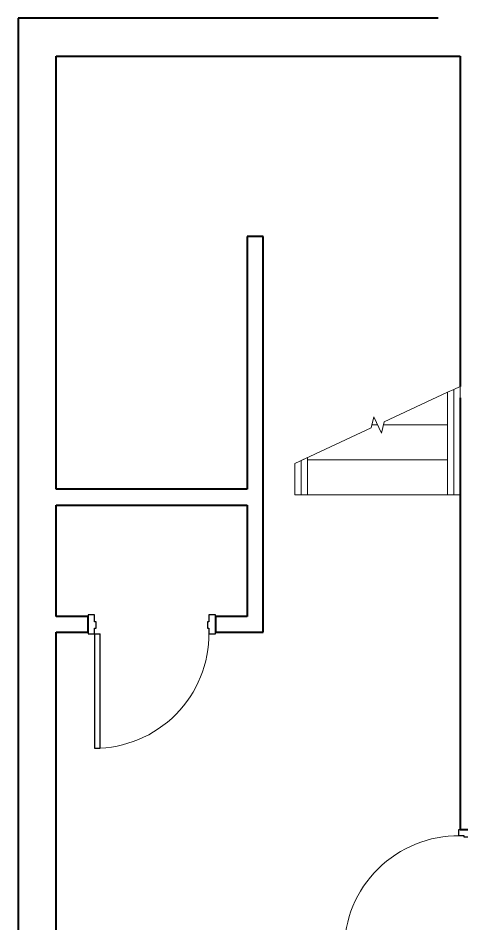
# Model space of a CAD drawing. Header units: inches. Extents: x 279 to 1072, y 42 to 1086.
# Drawn here: x 279 to 418.5, y 509.2 to 794.2 of the extents above; entities that cross this region are included whole.
import ezdxf

# ---------------------------------------------------------------- set-up
doc = ezdxf.new("R2010")
doc.units = ezdxf.units.IN
doc.header["$MEASUREMENT"] = 0
for name, color, linetype, lineweight in [('A-DOOR', 31, 'Continuous', 15), ('A-DOOR-FRAM', 31, 'Continuous', 25), ('A-FLOR-HRAL', 11, 'Continuous', 9), ('A-WALL', 113, 'Continuous', 15), ('I-WALL', 2, 'Continuous', 15), ('S-STRS', 31, 'Continuous', 9), ('S-STRS-MBND', 31, 'Continuous', 9)]:
    doc.layers.add(name, color=color, linetype=linetype, lineweight=lineweight)

# ---------------------------------------------------------------- blocks, each defined once
blk = doc.blocks.new('Door-Single_CE_ - HM Door-2_ HM Frame-5133635-BASEMENT Map Export')
at = {"layer": 'A-DOOR'}
for p, q in [((16.25, -39), (16.25, -3)), ((16.25, -3), (18, -3)), ((18, -3), (18, -39)), ((18, -39), (16.25, -39))]:
    blk.add_line(p, q, dxfattribs=at)
at = {"layer": 'A-DOOR', "lineweight": 25}
for p, q in [((16.25, -39), (16.25, -3)), ((18, -3), (16.25, -3)), ((18, -3), (18, -39)), ((18, -39), (16.25, -39))]:
    blk.add_line(p, q, dxfattribs=at)
at = {"layer": 'A-DOOR', "lineweight": 9}
blk.add_arc((18, -3), 36, 179.5, 270, dxfattribs=at)
blk.add_arc((18, -3), 36, 179.5, 270, dxfattribs=at)
blk.add_arc((18, -3), 36, 179.5, 270, dxfattribs=at)
blk.add_arc((18, -3), 36, 179.5, 270, dxfattribs=at)
at = {"layer": 'A-DOOR-FRAM'}
for p, q in [((-20, 3), (-18, 3)), ((-20, -3), (-20, 3)), ((-18, 3), (-18, 0.75)), ((18, 3), (20, 3)), ((18, 0.75), (18, 3)), ((20, 3), (20, -3)), ((-18, 0.75), (-17.5, 0.75)), ((-17.5, 0.75), (-17.5, -1.25)), ((17.5, 0.75), (18, 0.75)), ((17.5, -1.25), (17.5, 0.75)), ((-18, -1.25), (-18, -3)), ((-17.5, -1.25), (-18, -1.25)), ((18, -1.25), (17.5, -1.25)), ((18, -3), (18, -1.25)), ((-18, -3), (-20, -3)), ((20, -3), (18, -3))]:
    blk.add_line(p, q, dxfattribs=at)
blk = doc.blocks.new('Railing - Railing-5163445-BASEMENT Map Export')
at = {"layer": 'A-FLOR-HRAL'}
for p, q in [((415.98, 677.41), (413.98, 676.48)), ((413.98, 644.22), (413.98, 676.48)), ((415.98, 644.22), (415.98, 677.41)), ((415.98, 644.22), (413.98, 644.22))]:
    blk.add_line(p, q, dxfattribs=at)
blk = doc.blocks.new('Railing - Railing-5163449-BASEMENT Map Export')
at = {"layer": 'A-FLOR-HRAL'}
for p, q in [((369.98, 655.96), (367.98, 655.03)), ((369.98, 644.22), (369.98, 655.96)), ((367.98, 644.22), (367.98, 655.03)), ((369.98, 644.22), (367.98, 644.22))]:
    blk.add_line(p, q, dxfattribs=at)
blk = doc.blocks.new('Door-Single_CE_ - HM Door-2_ HM Frame-5134094-BASEMENT Map Export')
at = {"layer": 'A-DOOR'}
for p, q in [((18, 39), (16.25, 39)), ((16.25, 39), (16.25, 3)), ((18, 3), (18, 39)), ((16.25, 3), (18, 3))]:
    blk.add_line(p, q, dxfattribs=at)
at = {"layer": 'A-DOOR', "lineweight": 25}
for p, q in [((18, 39), (16.25, 39)), ((16.25, 39), (16.25, 3)), ((18, 3), (18, 39)), ((18, 3), (16.25, 3))]:
    blk.add_line(p, q, dxfattribs=at)
at = {"layer": 'A-DOOR', "lineweight": 9}
blk.add_arc((18, 3), 36, 90, 180.5, dxfattribs=at)
blk.add_arc((18, 3), 36, 90, 180.5, dxfattribs=at)
blk.add_arc((18, 3), 36, 90, 180.5, dxfattribs=at)
blk.add_arc((18, 3), 36, 90, 180.5, dxfattribs=at)
at = {"layer": 'A-DOOR-FRAM'}
for p, q in [((-18, 3), (-20, 3)), ((-20, 3), (-20, -3)), ((-18, 1.25), (-18, 3)), ((20, 3), (18, 3)), ((18, 3), (18, 1.25)), ((20, -3), (20, 3)), ((-17.5, 1.25), (-18, 1.25)), ((-17.5, -0.75), (-17.5, 1.25)), ((18, 1.25), (17.5, 1.25)), ((17.5, 1.25), (17.5, -0.75)), ((-18, -3), (-18, -0.75)), ((-18, -0.75), (-17.5, -0.75)), ((17.5, -0.75), (18, -0.75)), ((18, -0.75), (18, -3)), ((-20, -3), (-18, -3)), ((18, -3), (20, -3))]:
    blk.add_line(p, q, dxfattribs=at)

msp = doc.modelspace()

# ---------------------------------------------------------------- linework, layer by layer
at = {"layer": 'A-WALL', "lineweight": 40}
for p, q in [((278.98, 794.22), (278.98, 327.22)), ((410.98, 794.22), (278.98, 794.22)), ((290.98, 646), (290.98, 782.22)), ((290.98, 782.22), (417.98, 782.22)), ((290.98, 605.97), (290.98, 641)), ((290.98, 496.97), (290.98, 600.97))]:
    msp.add_line(p, q, dxfattribs=at)
at = {"layer": 'I-WALL', "lineweight": 40}
for p, q in [((417.98, 782.22), (417.98, 678.35)), ((355.98, 725.5), (350.98, 725.5)), ((350.98, 725.5), (350.98, 646)), ((355.98, 600.97), (355.98, 725.5)), ((417.98, 674.72), (417.98, 538.97)), ((350.98, 646), (290.98, 646)), ((290.98, 641), (350.98, 641)), ((350.98, 641), (350.98, 605.97)), ((300.98, 605.97), (290.98, 605.97)), ((300.98, 600.97), (300.98, 605.97)), ((350.98, 605.97), (340.98, 605.97)), ((340.98, 605.97), (340.98, 600.97)), ((290.98, 600.97), (300.98, 600.97)), ((340.98, 600.97), (355.98, 600.97)), ((417.98, 538.97), (422.98, 538.97))]:
    msp.add_line(p, q, dxfattribs=at)
at = {"layer": 'S-STRS'}
for p, q in [((417.98, 674.72), (417.98, 678.35)), ((390.17, 666.22), (391.98, 666.22)), ((393.79, 666.22), (413.98, 666.22)), ((365.98, 644.22), (365.98, 654.1)), ((369.98, 655.22), (413.98, 655.22)), ((365.98, 644.22), (367.98, 644.22)), ((369.98, 644.22), (413.98, 644.22)), ((415.98, 644.22), (417.98, 644.22))]:
    msp.add_line(p, q, dxfattribs=at)
at = {"layer": 'S-STRS-MBND'}
for p, q in [((417.98, 678.35), (415.98, 677.41)), ((413.98, 676.48), (394.02, 667.17)), ((390.79, 668.77), (389.94, 665.27)), ((393.17, 663.67), (390.79, 668.77)), ((394.02, 667.17), (393.17, 663.67)), ((389.94, 665.27), (365.98, 654.1))]:
    msp.add_line(p, q, dxfattribs=at)

# ---------------------------------------------------------------- block references
at = {"layer": 'A-DOOR', "lineweight": 9}
for name, p, rotation in [('Door-Single_CE_ - HM Door-2_ HM Frame-5134094-BASEMENT Map Export', (320.98, 603.47), 180), ('Door-Single_CE_ - HM Door-2_ HM Frame-5133635-BASEMENT Map Export', (420.48, 518.97), 270.0000000000001)]:
    msp.add_blockref(name, p, dxfattribs=dict(at, rotation=rotation))
at = {"layer": 'A-FLOR-HRAL'}
for name in ['Railing - Railing-5163445-BASEMENT Map Export', 'Railing - Railing-5163449-BASEMENT Map Export']:
    msp.add_blockref(name, (0, 0), dxfattribs=at)

doc.saveas('drawing.dxf')
